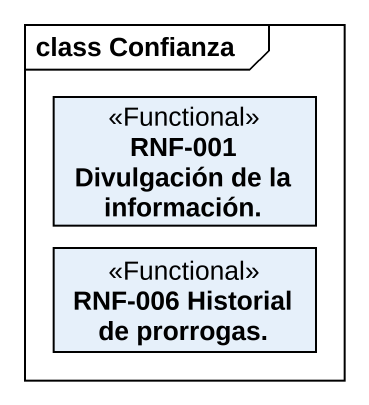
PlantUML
@startuml
mainframe class Confianza
hide circle
hide empty members
class "RNF-001 Divulgación de la información." as RNF_001_Divulgación_de_la <<Functional>>
class "RNF-006 Historial de prorrogas." as RNF_006_Historial_de <<Functional>>
@enduml
